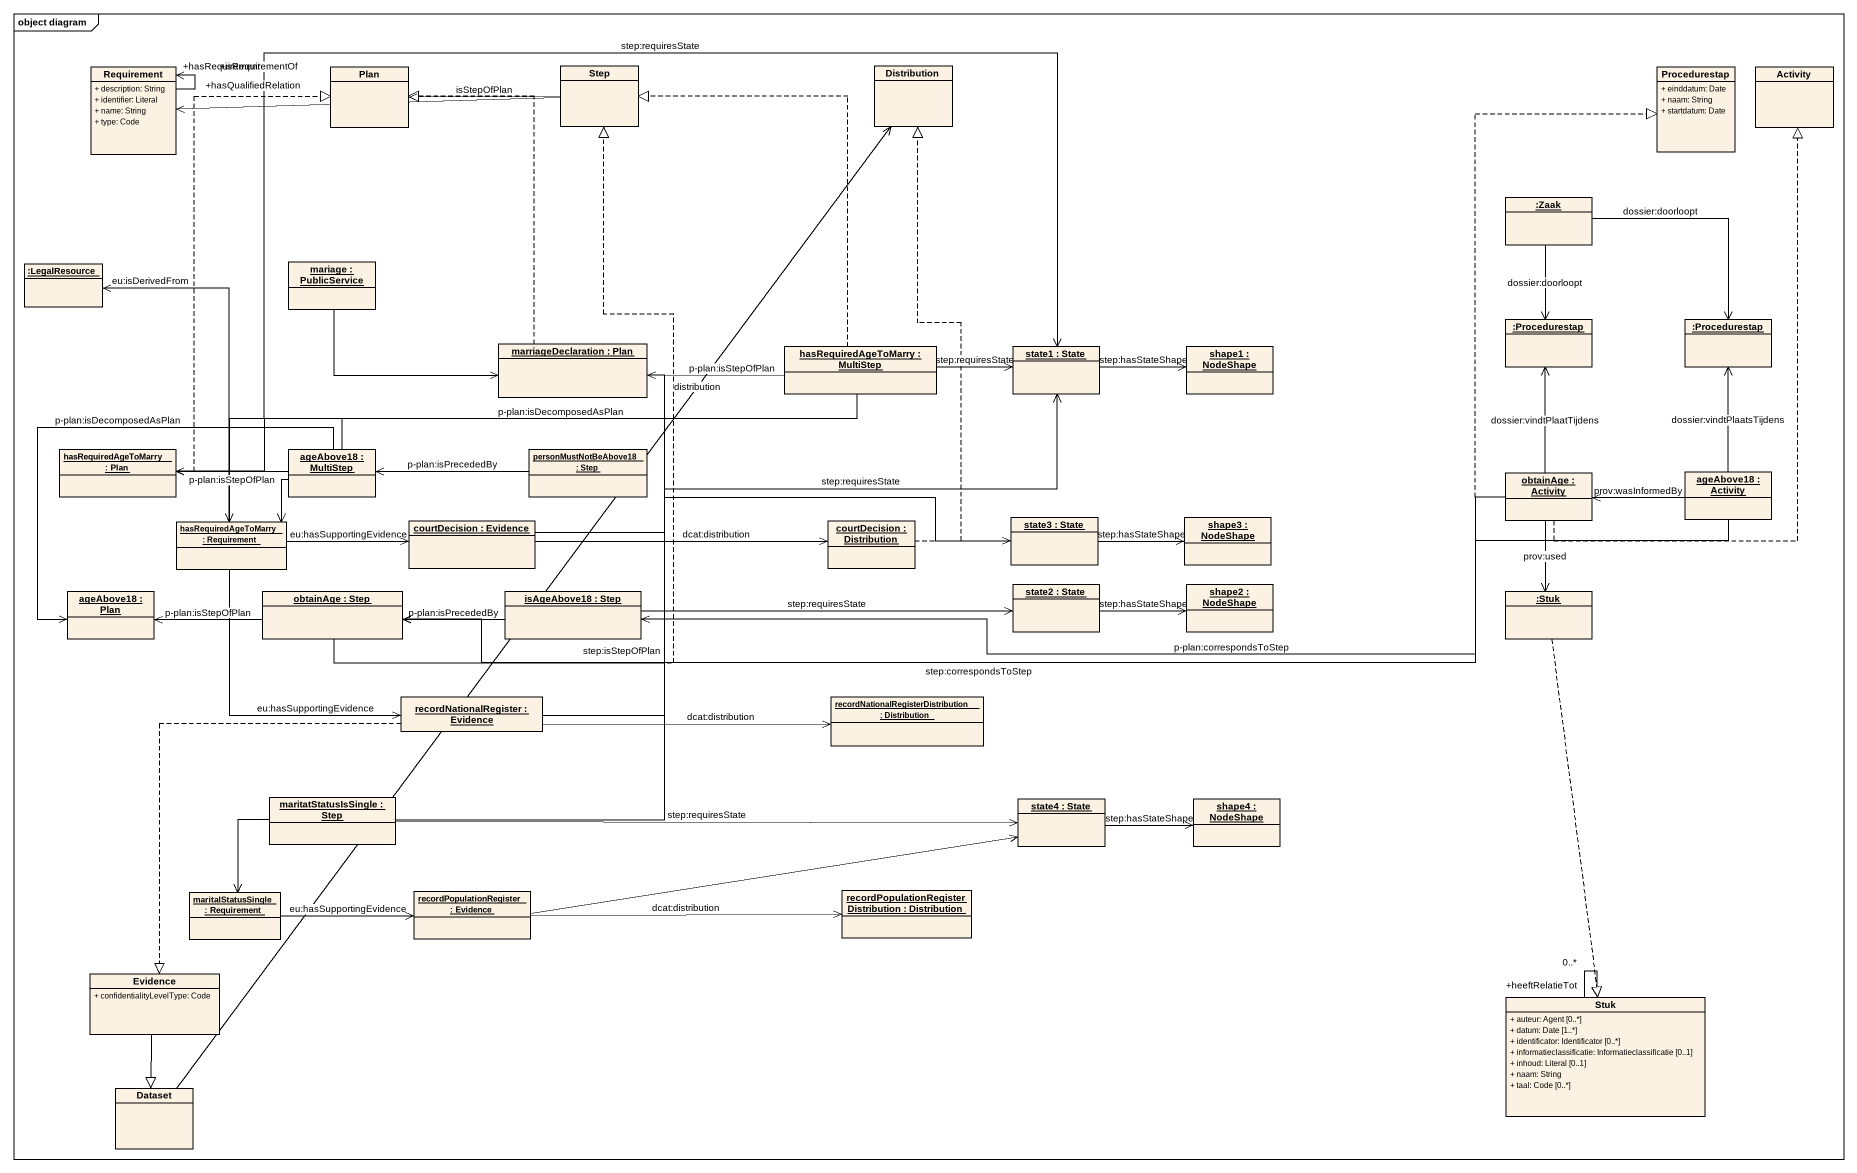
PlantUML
@startuml
mainframe object diagram
hide circle
hide empty members
skinparam classAttributeIconSize 0
class Requirement {
  + description: String
  + identifier: Literal
  + name: String
  + type: Code
}
class Plan
class Step
class Distribution
class Procedurestap {
  + einddatum: Date
  + naam: String
  + startdatum: Date
}
class Activity
object ":Zaak" as Zaak
object ":LegalResource" as LegalResource
object "mariage : PublicService" as mariage
object ":Procedurestap" as Procedurestap_2
object ":Procedurestap" as Procedurestap_3
object "marriageDeclaration : Plan" as marriageDeclaration
object "hasRequiredAgeToMarry : MultiStep" as hasRequiredAgeToMarry
object "state1 : State" as state1
object "shape1 : NodeShape" as shape1
object "hasRequiredAgeToMarry : Plan" as hasRequiredAgeToMarry_2
object "ageAbove18 : MultiStep" as ageAbove18
object "personMustNotBeAbove18 : Step" as personMustNotBeAbove18
object "obtainAge : Activity" as obtainAge
object "ageAbove18 : Activity" as ageAbove18_2
object "hasRequiredAgeToMarry : Requirement" as hasRequiredAgeToMarry_3
object "courtDecision : Evidence" as courtDecision
object "courtDecision : Distribution" as courtDecision_2
object "state3 : State" as state3
object "shape3 : NodeShape" as shape3
object "ageAbove18 : Plan" as ageAbove18_3
object "obtainAge : Step" as obtainAge_2
object "isAgeAbove18 : Step" as isAgeAbove18
object "state2 : State" as state2
object "shape2 : NodeShape" as shape2
object ":Stuk" as Stuk
object "recordNationalRegister : Evidence" as recordNationalRegister
object "recordNationalRegisterDistribution : Distribution" as recordNationalRegisterDistri
object "maritatStatusIsSingle : Step" as maritatStatusIsSingle
object "state4 : State" as state4
object "shape4 : NodeShape" as shape4
object "recordPopulationRegister : Evidence" as recordPopulationRegister
object "recordPopulationRegisterDistribution : Distribution" as recordPopulationRegisterDist
object "maritalStatusSingle : Requirement" as maritalStatusSingle
class Evidence {
  + confidentialityLevelType: Code
}
class "Stuk" as Stuk_2 {
  + auteur: Agent [0..*]
  + datum: Date [1..*]
  + identificator: Identificator [0..*]
  + informatieclassificatie: Informatieclassificatie [0..1]
  + inhoud: Literal [0..1]
  + naam: String
  + taal: Code [0..*]
}
class Dataset
Requirement -- "+hasRequirement" Requirement
Requirement --> "+hasQualifiedRelation" Requirement
Requirement -- "+isRequirementOf" Requirement
Step -left-> Requirement
Step -left-> Plan : isStepOfPlan
Zaak --> Procedurestap_2 : dossier:doorloopt
Zaak --> Procedurestap_3 : dossier:doorloopt
mariage -right-> marriageDeclaration
marriageDeclaration .up.|> Plan
hasRequiredAgeToMarry .up.|> Step
hasRequiredAgeToMarry -left-> marriageDeclaration : p-plan:isStepOfPlan
hasRequiredAgeToMarry -right-> state1 : step:requiresState
hasRequiredAgeToMarry -left-> hasRequiredAgeToMarry_2 : p-plan:isDecomposedAsPlan
hasRequiredAgeToMarry -left-> hasRequiredAgeToMarry_3
state1 -right-> shape1 : step:hasStateShape
hasRequiredAgeToMarry_2 .up.|> Plan
ageAbove18 -right-> state1 : step:requiresState
ageAbove18 -left-> hasRequiredAgeToMarry_2 : p-plan:isStepOfPlan
ageAbove18 --> hasRequiredAgeToMarry_3
ageAbove18 --> ageAbove18_3 : p-plan:isDecomposedAsPlan
personMustNotBeAbove18 -left-> ageAbove18 : p-plan:isPrecededBy
obtainAge .up.|> Procedurestap
obtainAge .up.|> Activity
obtainAge -up-> Procedurestap_2 : dossier:vindtPlaatTijdens
obtainAge -left-> obtainAge_2 : step:correspondsToStep
obtainAge --> Stuk : prov:used
ageAbove18_2 -up-> Procedurestap_3 : dossier:vindtPlaatsTijdens
ageAbove18_2 -left-> obtainAge : prov:wasInformedBy
ageAbove18_2 -left-> isAgeAbove18 : p-plan:correspondsToStep
hasRequiredAgeToMarry_3 -up-> LegalResource : eu:isDerivedFrom
hasRequiredAgeToMarry_3 -right-> courtDecision : eu:hasSupportingEvidence
hasRequiredAgeToMarry_3 --> recordNationalRegister : eu:hasSupportingEvidence
courtDecision -right-> courtDecision_2 : dcat:distribution
courtDecision -right-> state3
courtDecision_2 .up.|> Distribution
state3 -right-> shape3 : step:hasStateShape
obtainAge_2 .up.|> Step
obtainAge_2 -right-> state1 : step:requiresState
obtainAge_2 -left-> ageAbove18_3 : p-plan:isStepOfPlan
isAgeAbove18 -left-> obtainAge_2 : p-plan:isPrecededBy
isAgeAbove18 -right-> state2 : step:requiresState
state2 -right-> shape2 : step:hasStateShape
Stuk ..|> Stuk_2
recordNationalRegister -right-> state1
recordNationalRegister -right-> recordNationalRegisterDistri : dcat:distribution
recordNationalRegister ..|> Evidence
maritatStatusIsSingle -up-> marriageDeclaration : step:isStepOfPlan
maritatStatusIsSingle -right-> state4 : step:requiresState
maritatStatusIsSingle --> maritalStatusSingle
state4 -right-> shape4 : step:hasStateShape
recordPopulationRegister -right-> state4
recordPopulationRegister -right-> recordPopulationRegisterDist : dcat:distribution
maritalStatusSingle -right-> recordPopulationRegister : eu:hasSupportingEvidence
Evidence --|> Dataset
Stuk_2 -- "+heeftRelatieTot\n0..*" Stuk_2
Dataset -up-> Distribution : distribution
@enduml
